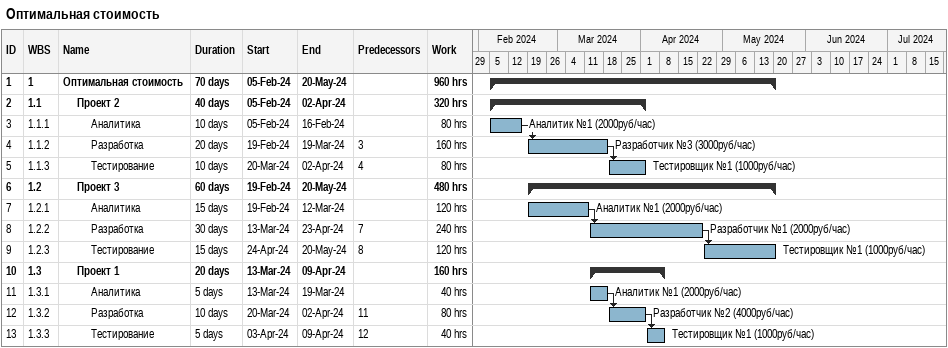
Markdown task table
Оптимальная стоимость

| ID | WBS | Task | Duration | Start | Finish | Predecessors | Resources | Work (h) |
|---|---|---|---|---|---|---|---|---|
| 1 | 1 | **Оптимальная стоимость** | 70d | 2024-02-05 | 2024-05-20 |  |  | 960 |
| 2 | 1.1 | **Проект 2** | 40d | 2024-02-05 | 2024-04-02 |  |  | 320 |
| 3 | 1.1.1 | Аналитика | 10d | 2024-02-05 | 2024-02-16 |  | Аналитик №1 (2000руб/час) | 80 |
| 4 | 1.1.2 | Разработка | 20d | 2024-02-19 | 2024-03-19 | 3 | Разработчик №3 (3000руб/час) | 160 |
| 5 | 1.1.3 | Тестирование | 10d | 2024-03-20 | 2024-04-02 | 4 | Тестировщик №1 (1000руб/час) | 80 |
| 6 | 1.2 | **Проект 3** | 60d | 2024-02-19 | 2024-05-20 |  |  | 480 |
| 7 | 1.2.1 | Аналитика | 15d | 2024-02-19 | 2024-03-12 |  | Аналитик №1 (2000руб/час) | 120 |
| 8 | 1.2.2 | Разработка | 30d | 2024-03-13 | 2024-04-23 | 7 | Разработчик №1 (2000руб/час) | 240 |
| 9 | 1.2.3 | Тестирование | 15d | 2024-04-24 | 2024-05-20 | 8 | Тестировщик №1 (1000руб/час) | 120 |
| 10 | 1.3 | **Проект 1** | 20d | 2024-03-13 | 2024-04-09 |  |  | 160 |
| 11 | 1.3.1 | Аналитика | 5d | 2024-03-13 | 2024-03-19 |  | Аналитик №1 (2000руб/час) | 40 |
| 12 | 1.3.2 | Разработка | 10d | 2024-03-20 | 2024-04-02 | 11 | Разработчик №2 (4000руб/час) | 80 |
| 13 | 1.3.3 | Тестирование | 5d | 2024-04-03 | 2024-04-09 | 12 | Тестировщик №1 (1000руб/час) | 40 |
